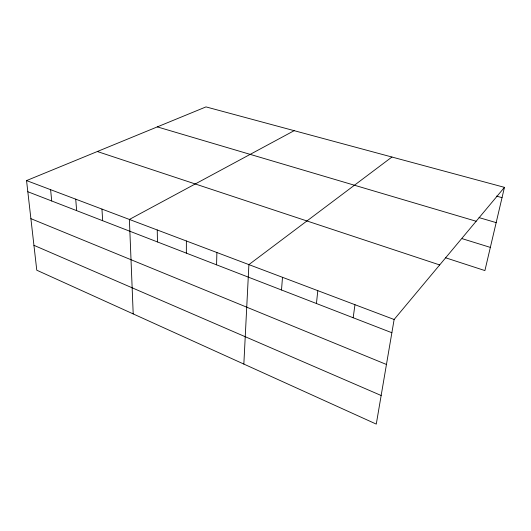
<?xml version="1.0" encoding="UTF-8"?>
<svg xmlns="http://www.w3.org/2000/svg" width="531" height="531" viewBox="0 0 531 531"><rect width="100%" height="100%" fill="white"/><g stroke="black" fill="none" stroke-linecap="round" stroke-linejoin="round"><path stroke-width="0.8" d="M186.348 253.128L186.374 240.988M216.575 264.836L216.894 252.517M243.842 364.074L248.9 264.611L391.944 157.023M281.51 289.992L282.492 277.308M316.436 303.52L317.803 290.656M353.175 317.75L354.967 304.694M504.45 187.357L394.128 319.496L376.273 424.103L36.772 270.206L26.55 180.586L205.995 106.897L504.45 187.357L484.903 270.578L445.582 257.781M294.174 130.666L129.391 219.449L133.201 313.921M496.465 196.118L502.027 197.658M479.048 217.604L496.166 222.622M157.302 126.889L476.154 221.248M462.189 238.678L490.345 247.4M97.332 151.521L439.681 264.942M26.55 180.586L394.128 319.496M27.818 191.724L391.871 332.738M30.891 218.659L386.449 364.478M33.938 245.329L381.152 395.502M50.611 189.68L51.713 200.977M75.727 199.171L76.637 210.634M101.959 209.081L102.662 220.71M157.236 229.976L157.475 241.944"/></g></svg>
